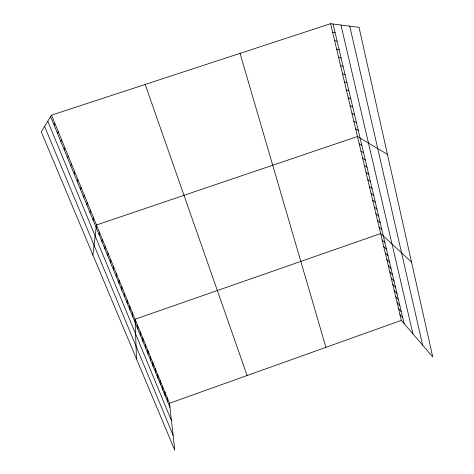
<?xml version="1.0" encoding="UTF-8"?>
<svg xmlns="http://www.w3.org/2000/svg" width="474" height="474" viewBox="0 0 474 474"><rect width="100%" height="100%" fill="white"/><g stroke="black" fill="none" stroke-linecap="round" stroke-linejoin="round"><path stroke-width="0.71" d="M121.788 290.035L121.806 286.829M119.039 283.334L119.087 280.187M116.26 276.573L116.343 273.486M113.464 269.759L113.576 266.732M110.643 262.886L110.792 259.924M107.799 255.948L107.977 253.057M104.926 248.957L105.139 246.124M102.034 241.9L102.277 239.139M99.113 234.784L99.392 232.094M92.898 254.988L96.483 224.984L357.479 136.506L387.442 154.37M93.105 220.143L93.455 217.596M90.013 212.619L90.404 210.142M86.896 205.017L87.323 202.617M83.75 197.35L84.212 195.027M80.574 189.612L81.072 187.366M77.369 181.797L77.908 179.64M74.134 173.917L74.714 171.837M70.863 165.959L71.491 163.963M67.569 157.925L68.232 156.017M64.239 149.82L64.95 147.995M60.879 141.631L61.632 139.901M57.49 133.366L58.284 131.731M54.066 125.023L54.907 123.477M51.5 115.152L41.268 131.873L174.805 450.3L169.496 403.273L51.5 115.152L330.568 23.7L359.043 27.356L432.732 356.928L401.336 320.377L330.568 23.7M169.496 403.273L401.336 320.377M332.606 32.244L335.1 32.659M334.626 40.705L337.127 41.22M336.623 49.089L339.141 49.705M338.608 57.395L341.138 58.106M340.569 65.631L343.111 66.431M342.518 73.79L345.066 74.685M344.444 81.878L347.009 82.861M346.358 89.888L348.929 90.961M348.254 97.834L350.831 98.989M350.132 105.702L352.721 106.946M351.992 113.505L354.593 114.832M353.835 121.237L356.448 122.648M355.666 128.904L358.285 130.391M359.221 143.818L361.858 145.459M360.951 151.07L363.594 152.788M362.669 158.263L365.318 160.052M364.37 165.39L367.03 167.251M366.052 172.465L368.725 174.396M367.729 179.48L370.401 181.477M369.388 186.436L372.072 188.504M371.035 193.333L373.719 195.466M372.665 200.176L375.361 202.374M374.282 206.966L376.984 209.23M375.894 213.697L378.602 216.026M377.482 220.38L380.195 222.768M379.064 227.005L381.783 229.452M411.503 261.986L380.634 233.575L135.078 319.221L136.476 358.913M382.186 240.099L384.918 242.664M383.733 246.563L386.464 249.188M385.261 252.986L388.005 255.664M386.778 259.349L389.527 262.086M388.289 265.671L391.038 268.462M389.782 271.94L392.537 274.784M391.263 278.155L394.024 281.058M392.739 284.329L395.506 287.28M394.196 290.449L396.969 293.453M395.648 296.528L398.421 299.58M397.088 302.56L399.866 305.665M398.516 308.544L401.294 311.696M399.932 314.481L402.716 317.681M44.603 126.422L173.099 435.197M47.773 121.243L171.458 420.657M50.611 116.604L169.97 407.439M145.174 84.455L247.108 375.521M240.045 53.366L325.922 347.341M333.05 24.02L404.126 323.624M340.966 25.033L412.961 333.909M349.776 26.165L422.666 345.208M167.162 397.567L167.612 401.697M164.81 391.826L165.236 395.909M162.44 386.032L162.843 390.072M160.052 380.195L160.425 384.189M157.641 374.318L157.996 378.264M155.211 368.387L155.543 372.291M152.764 362.414L153.072 366.266M150.299 356.389L150.578 360.193M147.811 350.322L148.066 354.072M145.305 344.201L145.536 347.904M142.781 338.027L142.982 341.683M140.233 331.812L140.411 335.414M137.661 325.543L137.816 329.092M132.465 312.846L132.56 316.288M129.835 306.423L129.9 309.806M127.18 299.947L127.222 303.271M124.508 293.412L124.514 296.683"/></g></svg>
